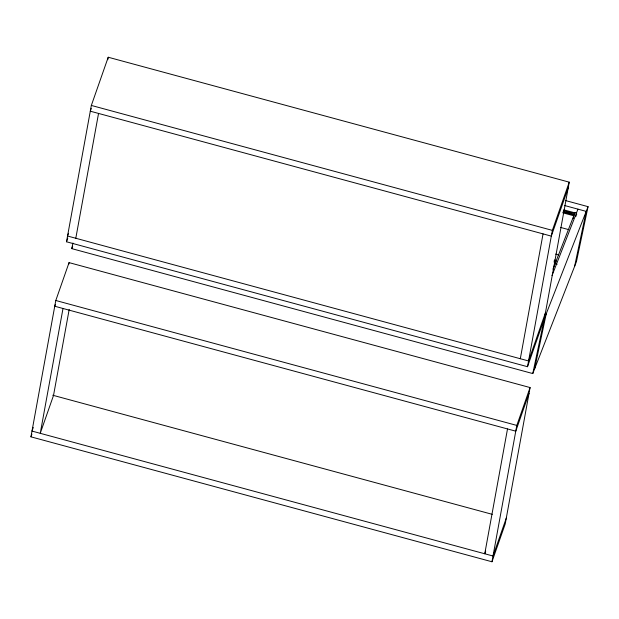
<?xml version="1.0" encoding="UTF-8"?>
<svg xmlns="http://www.w3.org/2000/svg" width="619" height="619" viewBox="0 0 619 619"><rect width="100%" height="100%" fill="white"/><g stroke="black" fill="none" stroke-linecap="round" stroke-linejoin="round"><path stroke-width="0.93" d="M30.95 436.836L55.795 300.494L69.057 262.618L530.081 387.556L505.236 523.891L491.966 561.766L30.95 436.836L31.894 434.128M565.65 200.595L588.05 206.661L544.395 318.506L527.512 366.711L66.496 241.781L91.341 105.439L108.224 57.234L569.24 182.164L544.395 318.506L532.773 373.567L71.758 248.629L72.941 243.035M68.763 264.267L69.057 262.618M107.776 59.703L108.224 57.234M63.006 308.486L40.25 433.315L53.52 395.44L69.204 309.384M75.797 238.269L98.545 113.432M507.51 428.944L484.762 553.773L485.706 551.072M520.308 358.726L543.056 233.889M491.966 561.766L516.811 425.423L530.081 387.556M527.512 366.711L552.357 230.376L569.24 182.164M554.384 265.992L554.601 264.94M534.615 368.847L546.237 313.787M573.225 218.476L573.79 215.776L562.594 212.743M574.587 266.441L586.208 211.381L564.745 205.562M588.05 206.661L576.428 261.721L532.773 373.567M91.248 108.464L90.289 111.196L551.312 236.125L568.196 187.921M68.5 233.301L67.541 236.025L528.564 360.962L545.447 312.757M66.496 241.781L67.773 238.145M55.377 304.44L54.751 306.243L515.766 431.18L529.028 393.305M33.264 427.474L31.995 431.079L493.018 556.017L506.28 518.142M71.758 248.629L72.678 246.269M552.96 269.149L575.051 212.557L576.428 212.928M552.009 275.617L577.953 209.145M575.709 216.704L576.761 214.012M563.731 209.833L574.927 212.866M563.391 210.7L574.587 213.733L574.37 214.785L563.174 211.752M566.13 212.1L568.931 212.859M563.87 212.131L574.13 214.909M560.489 227.405L568.884 229.68M91.341 105.439L552.357 230.376M555.653 254.107L558.454 254.866M554.469 259.995L556.334 260.498M554.137 260.854L556.001 261.365L555.777 262.417L553.912 261.907M555.065 263.756L557.131 264.321M55.795 300.494L516.811 425.423M52.731 395.232L492.283 514.343"/></g></svg>
